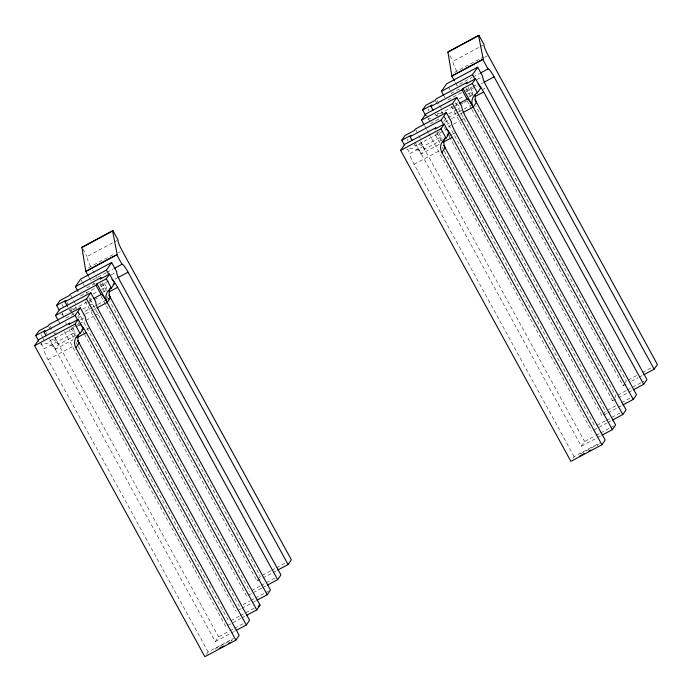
<?xml version="1.0" encoding="UTF-8"?>
<svg xmlns="http://www.w3.org/2000/svg" width="692" height="692" viewBox="0 0 692 692"><rect width="100%" height="100%" fill="white"/><g stroke="black" fill="none" stroke-linecap="round" stroke-linejoin="round"><path stroke-width="0.52" stroke-dasharray="3.46 2.59" d="M41.927 343.301L40.845 344.875A10.665 10.527 34.6 0 1 55.256 349.235L73.127 339.703M62.816 313.069L61.735 314.644A10.665 10.527 34.6 0 1 66.147 313.415M77.781 316.642L79.416 314.28L81.293 313.277M443.806 121.308L445.44 118.946L457.663 112.415M206.484 654.312L208.119 651.951L233.507 638.396M49.642 338.976L215.298 641.553L218.56 636.83L228.905 631.312M106.36 305.795L257.078 581.09L258.713 578.728M259.258 577.941L260.339 576.358L109.82 301.435M231.31 641.06L232.296 639.642L213.672 649.58M573.054 458.182L574.144 456.608L599.532 443.062M415.667 143.642L581.323 446.219L584.584 441.487L594.93 435.969M603.303 414.404L605.474 411.256L444.42 117.078M451.262 106.179A10.665 1.531 61.9 0 1 452.62 108.549L612.654 400.867L614.288 398.505M614.833 397.718L615.923 396.144L455.881 103.826A10.665 1.531 61.9 0 1 455.007 102.182M471.866 109.518L623.103 385.747L624.729 383.385M625.274 382.598L626.364 381.024L475.845 106.092M597.334 445.717L598.312 444.307L579.697 454.237M90.695 266.489A10.665 1.531 61.9 0 1 87.01 256.559L113.341 242.503M114.284 242.001L117.104 240.496M456.72 71.155A10.665 1.531 61.9 0 1 453.035 61.225L479.366 47.168M480.309 46.667L483.128 45.162M88.455 267.752L114.785 253.696M454.48 72.409L483.63 56.856M118.41 252.753L120.296 251.75M484.435 57.41L487.254 55.905M88.913 277.129L90.955 280.857L105.997 272.83M106.94 272.328L113.523 268.816M455.44 82.72L456.979 85.523L472.022 77.487M472.965 76.985L479.547 73.473M95.133 283.4L85.73 288.417A10.665 1.531 61.9 0 0 85.652 289.1M111.127 274.862L114.881 272.856M451.677 93.766A10.665 1.531 61.9 0 1 451.755 93.083L461.157 88.057M477.143 79.528L481.848 77.02M80.506 295.977L95.557 287.95M100.254 285.433L110.599 279.914M461.581 92.607L446.53 100.634A10.665 1.531 61.9 0 1 446.963 100.591M465.344 90.6L471.927 87.088M472.861 86.587L476.624 84.58M100.798 286.765L106.447 283.755M114.907 279.231L116.792 278.227M465.88 91.924L477.169 85.903M480.931 83.896L482.808 82.893M93.152 293.996L97.857 291.488M101.62 289.481L106.317 286.972L103.765 282.31M459.177 98.662L463.882 96.153M467.645 94.147L472.342 91.629L469.79 86.967M88.983 297.517A10.665 1.531 61.9 0 0 89.856 299.16L91.742 298.157M103.021 292.136L106.784 290.13M455.881 103.826L457.767 102.823M469.046 96.802L472.809 94.795M483.154 89.268L485.04 88.265M69.044 309.229L70.065 311.097L87.936 301.556M88.87 301.055L92.633 299.048M435.069 113.886L436.09 115.754L453.952 106.222M454.895 105.72L458.658 103.705M88.472 302.888L93.178 300.371M94.121 299.87L98.818 297.361M452.62 108.549L459.203 105.037M460.145 104.535L462.965 103.03M463.899 102.528L466.728 101.023M74.243 313.632L64.84 318.649A10.665 1.531 61.9 0 0 64.763 319.332M82.711 309.116L88.351 306.106M89.294 305.605L93.991 303.096M430.787 123.998A10.665 1.531 61.9 0 1 430.865 123.314L440.268 118.297M448.736 113.773L460.016 107.753M85.055 311.27L91.638 307.758M92.581 307.257L106.689 299.723M107.623 299.221L110.452 297.716M458.606 111.914L470.828 105.392M78.032 318L84.614 314.488M85.557 313.986L93.074 309.973M94.017 309.471L95.903 308.468M444.991 122.164L450.639 119.145M451.582 118.643L459.099 114.63M460.042 114.128L461.919 113.125M56.277 332.765L54.4 333.769L52.86 330.966M80.73 319.713L83.55 318.208M446.755 124.378L449.575 122.873M74.615 326.39L68.966 329.401L73.629 337.912M75.549 325.889L78.378 324.375M79.312 323.873L84.96 320.863M85.894 320.361L94.363 315.846M95.306 315.344L99.06 313.338M439.697 131.549L434.991 134.058L439.654 142.569M448.156 127.034L460.388 120.512M461.322 120.01L464.15 118.496M79.269 325.266L49.175 341.329A10.665 1.531 61.9 0 1 55.256 349.235L58.526 344.512L75.454 335.482M414.179 144.126L415.2 145.986L445.293 129.932M208.119 651.951L48.077 359.632A10.665 1.531 61.9 0 1 43.951 348.889L74.987 332.324L71.925 326.728M574.144 456.608L414.101 164.289A10.665 1.531 61.9 0 1 409.975 153.546L441.012 136.981L437.941 131.385M86.734 329.461L89.562 327.956M442.413 139.637L424.551 149.178L421.281 153.901A10.665 10.527 34.6 0 0 406.861 149.541M448.996 136.125L451.824 134.62M452.758 134.118L455.578 132.613M439.152 144.369L421.281 153.901A10.665 1.531 61.9 0 0 415.2 145.986M48.077 359.632L73.473 346.078M414.101 164.289L439.498 150.744M262.225 575.355L270.684 570.839M271.627 570.338L275.39 568.331M276.333 567.829L285.735 562.812M628.249 380.02L636.709 375.505M642.349 372.495L651.76 367.469M257.078 581.09L261.784 578.581M262.718 578.071L272.129 573.054M273.063 572.552L276.826 570.545M623.103 385.747L627.8 383.238M631.562 381.231L638.145 377.72M639.088 377.218L642.851 375.211M251.776 590.475L260.244 585.96M261.178 585.458L275.286 577.924M617.8 395.141L626.269 390.617M627.203 390.115L644.131 381.084M248.514 595.198L252.277 593.191M253.22 592.689L261.68 588.174M262.623 587.672L266.385 585.666M612.654 400.867L617.359 398.358M618.302 397.857L627.705 392.831M628.647 392.329L632.402 390.323M243.212 604.592L249.795 601.071M250.738 600.569L254.5 598.563M255.443 598.061L264.846 593.044M265.789 592.542L268.608 591.037M607.36 410.252L615.819 405.737M621.459 402.727L630.87 397.71M238.065 610.318L240.894 608.813M241.828 608.311L255.936 600.777M606.91 413.47L602.213 415.978L447.871 134.075M607.853 412.968L617.255 407.951M618.198 407.45L621.961 405.443M230.886 620.707L239.354 616.191M240.288 615.69L244.994 613.181M245.937 612.679L254.397 608.164M596.911 425.372L605.379 420.857M606.313 420.355L620.421 412.821M227.625 625.43L240.79 618.406M241.733 617.904L245.496 615.897M593.649 430.095L606.815 423.072M607.758 422.57L611.512 420.563M229.848 630.81L233.611 628.803M234.553 628.301L243.956 623.276M595.873 435.467L599.635 433.46M600.569 432.958L609.981 427.941M610.915 427.44L613.743 425.935M215.298 641.553L235.046 631.018M581.323 446.219L601.071 435.675M468.302 87.451L472.385 94.916M449.964 55.619L453.035 61.225M465.984 88.083L471.174 97.563M467.204 100.997L471.347 108.566M448.693 87.477L451.755 93.083M443.979 95.972L444.999 97.84M437.223 100.729L439.264 104.466M439.775 105.4L441.306 108.194M435.735 101.214L437.266 104.016M441.349 111.481L442.37 113.341M437.067 114.336L438.598 117.138M444.247 127.449L447.352 133.124M427.959 108.981L428.979 110.85M436.963 132.803L441.055 140.268M426.263 114.915L427.803 117.718M428.313 118.652L430.865 123.314M442.24 147.301L443.797 150.138M444.316 151.09L595.034 426.376M424.628 125.814L426.185 128.66M426.704 129.603L428.262 132.449M428.78 133.4L591.764 431.099M415.823 130.035L418.375 134.698M418.885 135.632L420.416 138.426M420.459 141.713L584.584 441.487M407.069 139.222L408.09 141.082M407.424 148.884L409.975 153.546M102.278 282.794L106.36 290.251M82.928 249.094L87.01 256.559M92.693 270.148L95.807 275.84M96.326 276.783L97.364 278.686M99.959 283.426L105.149 292.906M107.225 296.695L109.301 300.484M101.179 296.34L105.841 304.852M81.137 280.018L82.158 281.886M82.668 282.82L84.199 285.623M89.856 299.16L249.898 591.478M246.629 596.201L86.595 303.892A10.665 1.531 61.9 0 0 85.237 301.522M70.688 295.138L73.24 299.8M73.75 300.735L75.29 303.537M75.324 306.815L76.354 308.684M78.127 311.815A10.665 1.531 61.9 0 0 79.416 314.28L239.449 606.599M66.96 302.214L67.98 304.082M70.532 308.744L72.574 312.473M78.222 322.792L79.779 325.629M82.884 331.304L83.922 333.198M84.433 334.141L236.188 611.321M61.934 304.324L63.465 307.118M70.939 328.146L75.03 335.603M62.289 313.986L64.33 317.714M76.224 342.644L77.772 345.481M78.291 346.424L229.009 621.71M58.604 321.149L60.161 323.994M64.313 331.58L225.739 626.442M50.308 326.304L52.35 330.041M48.821 326.788L50.352 329.591M54.434 337.047L218.56 636.83M46.07 332.445L47.091 334.314M41.044 334.556L42.575 337.359M43.086 338.293L44.106 340.153M40.889 343.284L43.951 348.889M421.22 142.163A10.665 1.531 61.9 0 0 424.551 149.178A10.665 10.527 34.6 0 0 415.468 143.581M456.979 85.523A10.665 1.531 61.9 0 1 457.403 85.471M444.152 116.481A10.665 1.531 61.9 0 0 445.44 118.946A10.665 10.527 34.6 0 0 443.797 116.697M442.69 113.341A10.665 1.531 61.9 0 1 442.11 111.931M437.283 113.419A10.665 10.527 34.6 0 1 439.1 113.799M473.146 95.366A10.665 1.531 61.9 0 1 472.342 91.629M427.751 119.309A10.665 10.527 34.6 0 1 432.171 118.081M436.09 115.754A10.665 1.531 61.9 0 1 436.514 115.702M441.202 138.945A10.665 1.531 61.9 0 1 441.012 136.981M87.106 293.555A10.665 1.531 61.9 0 1 86.535 292.154M55.196 337.506A10.665 1.531 61.9 0 0 58.526 344.512A10.665 10.527 34.6 0 0 52.185 339.374M71.259 308.753A10.665 10.527 34.6 0 1 74.805 309.826M77.772 312.031A10.665 10.527 34.6 0 1 79.416 314.28M106.516 288.927A10.665 1.531 61.9 0 1 106.317 286.972M70.065 311.097A10.665 1.531 61.9 0 1 71.233 311.634M72.253 312.827A10.665 1.531 61.9 0 1 73.464 314.531M66.216 323.795A10.665 1.531 61.9 0 1 65.645 322.385M75.177 334.279A10.665 1.531 61.9 0 1 74.987 332.324M90.955 280.857A10.665 1.531 61.9 0 1 91.379 280.814M93.143 282.587A10.665 1.531 61.9 0 1 94.354 284.3"/><path stroke-width="1.04" d="M88.403 276.195L85.843 271.532L81.898 247.234L112.934 230.67L118.047 239.994A10.665 1.531 61.9 0 0 122.173 250.746L291.375 559.802L288.114 564.525L277.769 570.044M38.795 341.147L35.733 335.551L38.994 330.828L48.31 325.854L49.288 324.436L80.324 307.879L85.427 317.204A10.665 1.531 61.9 0 0 89.562 327.956L249.596 620.266L246.335 624.988L235.989 630.516M59.175 309.981L56.623 305.319L59.884 300.587L69.2 295.622L70.177 294.204L101.214 277.639L100.236 279.058L109.544 274.093L114.656 283.417L111.386 288.14A10.665 10.527 34.6 0 0 107.182 302.439L96.837 307.966M81.561 247.727L112.934 230.67M34.6 345.697L38.847 339.556L69.875 322.991L68.897 324.41L78.213 319.445L83.317 328.769L80.056 333.492A10.665 10.527 34.6 0 0 75.852 347.791L235.885 640.109L204.849 656.673L34.6 345.697L74.944 324.167L78.213 319.445M46.104 335.732L44.063 331.996L45.041 330.577L35.733 335.551M58.085 320.206L55.49 315.465L59.737 309.324L90.764 292.759L95.877 302.093A10.665 1.531 61.9 0 0 100.003 312.836L260.045 605.154L256.775 609.877L246.43 615.396M67.513 306.426L64.953 301.764L65.93 300.345L56.623 305.319M77.954 291.315L75.402 286.644L80.627 279.092L111.654 262.527L116.766 271.852A10.665 1.531 61.9 0 0 120.892 282.604L280.935 574.914L277.665 579.637L267.32 585.164M44.063 331.996L75.099 315.431L80.324 307.879M55.49 315.465L86.526 298.901L90.764 292.759M64.953 301.764L95.989 285.199L96.966 283.781L106.283 278.815L109.544 274.093M75.402 286.644L106.438 270.088L111.654 262.527M85.843 271.532L117.19 254.518L112.597 231.163M75.852 347.791L79.113 343.068A10.665 10.527 34.6 0 1 78.231 335.014M110.236 287.958A10.665 10.527 34.6 0 0 110.452 297.716L107.182 302.439A10.665 1.531 61.9 0 0 101.101 294.532L95.989 285.199M454.419 80.852L451.867 76.189L447.923 51.891L478.959 35.327L484.071 44.66A10.665 1.531 61.9 0 0 488.197 55.403L657.4 364.459L654.139 369.182L643.794 374.709M404.31 144.879L401.758 140.208L405.019 135.485L414.335 130.52L415.312 129.101L446.349 112.536L451.452 121.87A10.665 1.531 61.9 0 0 455.578 132.613L615.62 424.931L612.359 429.654L602.014 435.173M425.71 115.573L422.648 109.976L425.909 105.253L435.225 100.288L436.202 98.87L467.238 82.305L466.261 83.723L475.568 78.75L480.672 88.083L477.411 92.806A10.665 10.527 34.6 0 0 473.207 107.104L462.862 112.623M447.586 52.384L478.959 35.327M400.625 150.363L404.863 144.221L435.899 127.657L434.922 129.075L444.229 124.102L449.342 133.435L446.081 138.158A10.665 10.527 34.6 0 0 441.877 152.456L601.91 444.766L570.874 461.33L400.625 150.363L440.968 128.824L444.229 124.102M412.129 140.389L410.088 136.661L411.065 135.243L401.758 140.208M424.11 124.863L421.514 120.123L425.753 113.981L456.789 97.425L461.901 106.75A10.665 1.531 61.9 0 0 466.027 117.493L626.07 409.811L622.8 414.534L612.455 420.053M433.019 110.158L430.978 106.421L431.955 105.011L422.648 109.976M443.468 95.038L441.427 91.309L446.643 83.749L477.679 67.185L482.791 76.518A10.665 1.531 61.9 0 0 486.917 87.261L646.959 379.579L643.69 384.302L633.344 389.821M410.088 136.661L441.124 120.097L446.349 112.536M421.514 120.123L452.551 103.566L456.789 97.425M430.978 106.421L462.014 89.865L462.991 88.446L472.307 83.472L475.568 78.75M441.427 91.309L472.463 74.745L477.679 67.185M451.867 76.189L483.215 59.175L478.622 35.82M441.877 152.456L445.138 147.733A10.665 10.527 34.6 0 1 444.921 137.968M475.586 94.328A10.665 10.527 34.6 0 0 476.468 102.381L473.207 107.104A10.665 1.531 61.9 0 0 467.117 99.19L462.014 89.865M235.885 640.109L239.155 635.386L78.092 341.199M256.879 600.275L267.224 594.757L270.486 590.034L108.921 294.922M601.91 444.766L605.18 440.043L444.117 145.865M622.904 404.941L633.249 399.422L636.51 394.691L474.937 99.579M86.154 271.082L117.19 254.518M452.179 75.739L483.215 59.175M114.465 268.314L121.991 264.292A10.665 1.531 61.9 0 1 128.072 272.207L288.114 564.525M480.49 72.971L488.007 68.958A10.665 1.531 61.9 0 1 494.097 76.873L654.139 369.182M117.726 277.726L128.072 272.207M483.751 82.391L494.097 76.873M93.576 298.546L101.101 294.532M459.6 103.203L467.117 99.19M109.163 291.842L117.631 287.327L277.665 579.637M475.188 96.508L483.656 91.984L643.69 384.302M76.89 337.696L86.292 332.679L246.335 624.988M442.915 142.353L452.317 137.336L612.359 429.654M258.159 606.157L260.045 605.154M219.165 648.439L223.819 645.956M228.472 643.473L230.332 642.479M579.602 456.08L584.256 453.597M588.909 451.115L590.769 450.12M482.904 59.624L488.007 68.958M472.463 74.745L475.015 79.407M472.307 83.472L477.411 92.806M462.991 88.446L633.249 399.422M452.551 103.566L622.8 414.534M441.124 120.097L443.676 124.759M440.968 128.824L446.081 138.158M116.879 254.967L121.991 264.292M106.438 270.088L108.99 274.75M106.283 278.815L111.386 288.14M96.966 283.781L267.224 594.757M86.526 298.901L256.775 609.877M75.099 315.431L77.651 320.102M74.944 324.167L80.056 333.492M477.99 84.026A10.665 1.531 61.9 0 1 483.656 91.984M446.66 129.378A10.665 1.531 61.9 0 1 452.317 137.336M476.468 102.381A10.665 1.531 61.9 0 1 475.188 99.916M447.101 135.035A10.665 10.527 34.6 0 1 449.342 133.435M445.138 147.733A10.665 1.531 61.9 0 1 443.849 145.268M111.974 279.36A10.665 1.531 61.9 0 1 117.631 287.327M80.635 324.712A10.665 1.531 61.9 0 1 86.292 332.679M110.452 297.716A10.665 1.531 61.9 0 1 109.163 295.259M113.107 284.429A10.665 10.527 34.6 0 1 114.656 283.417M81.777 329.781A10.665 10.527 34.6 0 1 83.317 328.769M79.113 343.068A10.665 1.531 61.9 0 1 77.824 340.602"/></g></svg>
